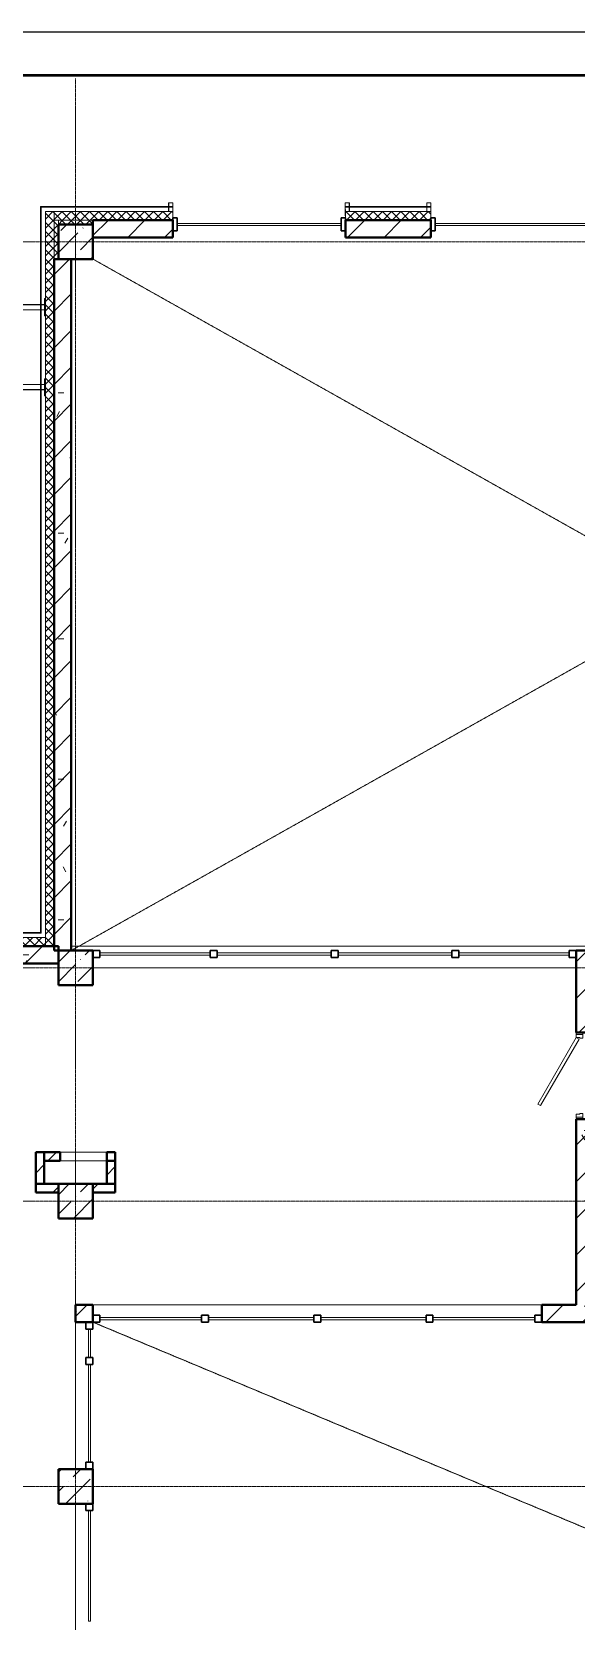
# Model space of a CAD drawing. Header units: millimetres. Extents: x 0 to 351840, y -132678 to 32417.
# Drawn here: x 331318 to 337626, y -104026 to -85637 of the extents above; entities that cross this region are included whole.
import ezdxf

# ---------------------------------------------------------------- set-up
doc = ezdxf.new("R2010")
doc.units = ezdxf.units.MM
for name, pattern in [('BI_линия_сетки', [25, 20, -2.5, 0, -2.5]), ('BI_невидимые', [5, 3, -2]), ('BI_штриховая_ш2_п1', [3, 2, -1])]:
    doc.linetypes.add(name, pattern=pattern)
for name, color, linetype, lineweight in [('KPSP-Рамка', 7, 'Continuous', 70), ('Витраж', 7, 'Continuous', 18), ('Двери', 7, 'Continuous', 18), ('Каркас', 7, 'Continuous', 18), ('Несущие колонны', 7, 'Continuous', 18), ('Оси', 7, 'Continuous', 9), ('Панели витража', 7, 'Continuous', 9), ('Перекрытие', 7, 'Continuous', 18), ('Стены внутренние', 7, 'Continuous', 18), ('Стены наружные', 7, 'Continuous', 18), ('Стены несущие', 7, 'Continuous', 18), ('Стены отделка', 7, 'Continuous', 18)]:
    doc.layers.add(name, color=color, linetype=linetype, lineweight=lineweight)
doc.layers.add('Линии', color=7, linetype='Continuous', lineweight=9, true_color=0x00a600)
pattern_1 = [(0, (2e-10, 1e-10), (1625.6, 406.4), [67.056, -1152.144, 67.056, -1152.144, -6502.4]), (0, (2e-10, 1e-10), (1625.6, 406.4), [-2438.4, 67.056, -2371.344, 67.056, -1152.144, -2844.8]), (0, (2e-10, 1e-10), (1625.6, 406.4), [-6096, 67.056, -745.744, 67.056, -1964.944]), (120, (609.6, 203.2), (-1164.7527, 1204.611), [67.056, -1152.144, 67.056, -1152.144, -6502.4]), (120, (609.6, 203.2), (-1164.7527, 1204.611), [-2438.4, 67.056, -2371.344, 67.056, -1152.144, -2844.8]), (120, (609.6, 203.2), (-1164.7527, 1204.611), [-6096, 67.056, -745.744, 67.056, -1964.944]), (240, (812.8, 1016), (-460.8473, -1611.011), [67.056, -1152.144, 67.056, -1152.144, -6502.4]), (240, (812.8, 1016), (-460.8473, -1611.011), [-2438.4, 67.056, -2371.344, 67.056, -1152.144, -2844.8]), (240, (812.8, 1016), (-460.8473, -1611.011), [-6096, 67.056, -745.744, 67.056, -1964.944])]
pattern_2 = [(45, (2e-10, 1e-10), (-212.132, 212.132), [])]
pattern_3 = [(45, (2e-10, 1e-10), (-53.03301, 53.03301), []), (135, (2e-10, 1e-10), (-53.03301, -53.03301), [])]

# ---------------------------------------------------------------- blocks, each defined once
blk = doc.blocks.new('*U84')
at = {"color": 7, "linetype": 'ByBlock', "lineweight": 25}
blk.add_lwpolyline([(594, 420), (594, 0), (0, 0), (0, 420)], close=True, dxfattribs=at)
at = {"color": 0, "linetype": 'ByBlock', "lineweight": 50}
blk.add_lwpolyline([(589, 415), (589, 5), (20, 5), (20, 415)], close=True, dxfattribs=at)
blk = doc.blocks.new('_временные_конструкции_колонны_монолитные_прямоугольная - _временная_конструкция_колонна_400x400-V19-02 Этаж__3_300___Отделочный_')
at = {"layer": 'Несущие колонны', "lineweight": 9}
h = blk.add_hatch(dxfattribs=at)
h.set_pattern_fill('FP_20', color=9, style=0, pattern_type=2)
h.set_pattern_definition([(45, (-33250, -13900), (84.18955, 308.69595), [396.875, -79.375, 3.353, -76.022])])
h.paths.add_polyline_path([(200, -200), (200, 200), (-200, 200), (-200, -200)])
at = {"layer": 'Несущие колонны', "color": 9, "lineweight": 40}
for p, q in [((200, 200), (-200, 200)), ((-200, 200), (-200, -200)), ((200, -200), (200, 200)), ((-200, -200), (200, -200))]:
    blk.add_line(p, q, dxfattribs=at)
blk = doc.blocks.new('_временные_конструкции_колонны_монолитные_прямоугольная - _временная_конструкция_колонна_400x400-V24-02 Этаж__3_300___Отделочный_')
at = {"layer": 'Несущие колонны', "lineweight": 9}
h = blk.add_hatch(dxfattribs=at)
h.set_pattern_fill('FP_25', color=9, style=0, pattern_type=2)
h.set_pattern_definition([(45, (-33250, -19900), (84.19025, 308.69666), [396.875, -79.375, 3.353, -76.022])])
h.paths.add_polyline_path([(200, -200), (200, 200), (-200, 200), (-200, -200)])
at = {"layer": 'Несущие колонны', "color": 9, "lineweight": 40}
for p, q in [((200, 200), (-200, 200)), ((-200, 200), (-200, -200)), ((200, -200), (200, 200)), ((-200, -200), (200, -200))]:
    blk.add_line(p, q, dxfattribs=at)
blk = doc.blocks.new('Прямоугольный импост - _импост_150х50-6461808-02 Этаж__3_300___Отделочный_')
at = {"layer": 'Витраж', "color": 9, "lineweight": 30}
for p, q in [((0, 75), (-50, 75)), ((-50, 75), (-50, -75)), ((0, -75), (0, 75)), ((-50, -75), (0, -75))]:
    blk.add_line(p, q, dxfattribs=at)
blk = doc.blocks.new('_Двери_Металлические_Однопольная_Техническая_1_3_4_8 - _дверь_ДМВ_2200-1010_Л Д-4_-5815335-02 Этаж__3_300___Отделочный_')
at = {"layer": 'Двери', "color": 9, "lineweight": 9}
for p, q in [((-220, 512), (-201, 545)), ((551, 67), (-220, 512)), ((-201, 545), (570, 100)), ((-320, 100), (-355, 100)), ((-355, 100), (-355, 25)), ((-355, 25), (-310, 25)), ((-320, 60), (-320, 100)), ((-310, 60), (-320, 60)), ((-310, 25), (-310, 60)), ((570, 100), (551, 67)), ((560, 60), (570, 60)), ((560, 25), (560, 60)), ((605, 25), (560, 25)), ((570, 100), (605, 100)), ((570, 60), (570, 100)), ((605, 100), (605, 25))]:
    blk.add_line(p, q, dxfattribs=at)
at = {"layer": 'Двери', "color": 9, "linetype": 'BI_невидимые', "lineweight": 9}
for p, q in [((-375, 25), (-375, 100)), ((-375, 100), (-355, 100)), ((-375, 25), (-375, 100)), ((-375, 100), (-355, 100)), ((-355, 25), (-375, 25)), ((-355, 25), (-375, 25)), ((-355, 100), (-355, 25)), ((-355, 100), (-355, 25)), ((605, 25), (605, 100)), ((605, 100), (625, 100)), ((605, 25), (605, 100)), ((605, 100), (625, 100)), ((625, 25), (605, 25)), ((625, 25), (605, 25)), ((625, 100), (625, 25)), ((625, 100), (625, 25))]:
    blk.add_line(p, q, dxfattribs=at)
blk = doc.blocks.new('Системная панель - _панель_витража_остекление_внутренний-5133467-02 Этаж__3_300___Отделочный_')
at = {"layer": 'Панели витража', "color": 9}
for p, q in [((640, 12.5), (-640, 12.5)), ((-640, 12.5), (-640, -12.5)), ((640, -12.5), (640, 12.5)), ((-640, -12.5), (640, -12.5))]:
    blk.add_line(p, q, dxfattribs=at)
blk = doc.blocks.new('Прямоугольный импост - _импост_80x80-5132921-02 Этаж__3_300___Отделочный_')
at = {"layer": 'Витраж', "color": 9, "lineweight": 30}
for p, q in [((-80, 40), (0, 40)), ((-80, -40), (-80, 40)), ((0, 40), (0, -40)), ((0, -40), (-80, -40))]:
    blk.add_line(p, q, dxfattribs=at)
blk = doc.blocks.new('Прямоугольный импост - _импост_80x80-5132922-02 Этаж__3_300___Отделочный_')
at = {"layer": 'Витраж', "color": 9, "lineweight": 30}
for p, q in [((0, 40), (-80, 40)), ((-80, 40), (-80, -40)), ((-80, -40), (0, -40))]:
    blk.add_line(p, q, dxfattribs=at)
blk = doc.blocks.new('Системная панель - _панель_витража_остекление_внутренний-6588802-02 Этаж__3_300___Отделочный_')
at = {"layer": 'Панели витража', "color": 9}
for p, q in [((590, 12.5), (-590, 12.5)), ((-590, 12.5), (-590, -12.5)), ((590, -12.5), (590, 12.5)), ((-590, -12.5), (590, -12.5))]:
    blk.add_line(p, q, dxfattribs=at)
blk = doc.blocks.new('Прямоугольный импост - _импост_80x80-V31-02 Этаж__3_300___Отделочный_')
at = {"layer": 'Витраж', "color": 9, "lineweight": 30}
for p, q in [((0, 40), (-80, 40)), ((-80, 40), (-80, -40)), ((0, -40), (0, 40)), ((-80, -40), (0, -40))]:
    blk.add_line(p, q, dxfattribs=at)
blk = doc.blocks.new('Системная панель - _панель_витража_остекление_внутренний-5134766-02 Этаж__3_300___Отделочный_')
at = {"layer": 'Панели витража', "color": 9}
for p, q in [((565, 12.5), (-565, 12.5)), ((-565, 12.5), (-565, -12.5)), ((565, -12.5), (565, 12.5)), ((-565, -12.5), (565, -12.5))]:
    blk.add_line(p, q, dxfattribs=at)
blk = doc.blocks.new('_временные_конструкции_колонны_монолитные_прямоугольная - _временная_конструкция_колонна_400x400-V34-02 Этаж__3_300___Отделочный_')
at = {"layer": 'Несущие колонны', "lineweight": 9}
h = blk.add_hatch(dxfattribs=at)
h.set_pattern_fill('FP_39', color=9, style=0, pattern_type=2)
h.set_pattern_definition([(45, (-33250, -17200), (84.18955, 308.69595), [396.875, -79.375, 3.353, -76.022])])
h.paths.add_polyline_path([(200, -200), (200, 200), (-200, 200), (-200, -200)])
at = {"layer": 'Несущие колонны', "color": 9, "lineweight": 40}
for p, q in [((200, 200), (-200, 200)), ((-200, 200), (-200, -200)), ((200, -200), (200, 200)), ((-200, -200), (200, -200))]:
    blk.add_line(p, q, dxfattribs=at)
blk = doc.blocks.new('Прямоугольный импост - _импост_80x80-5133465-02 Этаж__3_300___Отделочный_')
at = {"layer": 'Витраж', "color": 9, "lineweight": 30}
for p, q in [((-40, 40), (40, 40)), ((-40, -40), (-40, 40)), ((40, 40), (40, -40)), ((40, -40), (-40, -40))]:
    blk.add_line(p, q, dxfattribs=at)
blk = doc.blocks.new('Системная панель - _панель_витража_остекление_внутренний-5133528-02 Этаж__3_300___Отделочный_')
at = {"layer": 'Панели витража', "color": 9}
for p, q in [((660, 12.5), (-660, 12.5)), ((-660, 12.5), (-660, -12.5)), ((660, -12.5), (660, 12.5)), ((-660, -12.5), (660, -12.5))]:
    blk.add_line(p, q, dxfattribs=at)
blk = doc.blocks.new('Системная панель - _панель_витража_остекление_внутренний-6588815-02 Этаж__3_300___Отделочный_')
at = {"layer": 'Панели витража', "color": 9}
for p, q in [((610, 12.5), (-610, 12.5)), ((-610, 12.5), (-610, -12.5)), ((610, -12.5), (610, 12.5)), ((-610, -12.5), (610, -12.5))]:
    blk.add_line(p, q, dxfattribs=at)
blk = doc.blocks.new('Системная панель - _панель_витража_остекление_внутренний-7793688-02 Этаж__3_300___Отделочный_')
at = {"layer": 'Панели витража', "color": 9}
for p, q in [((165, 12.5), (-165, 12.5)), ((-165, 12.5), (-165, -12.5)), ((165, -12.5), (165, 12.5)), ((-165, -12.5), (165, -12.5))]:
    blk.add_line(p, q, dxfattribs=at)
blk = doc.blocks.new('_металлические_изделия_уголок_равнополочный_ГОСТ8509-93 - _металлические_изделия_уголок_63х63х5-5357005-02 Этаж__3_300___Отделочный_')
at = {"layer": 'Каркас', "color": 9}
for p, q in [((32295, 27570), (32890, 27570)), ((32295, 27514), (32295, 27519)), ((32295, 27514), (32295, 27512)), ((32295, 27512), (32842, 27512)), ((32890, 27575), (32351, 27575)), ((32850, 27512), (32890, 27512))]:
    blk.add_line(p, q, dxfattribs=at)
blk = doc.blocks.new('_металлические_изделия_пластина - _металлические_изделия_пластина-5357006-02 Этаж__3_300___Отделочный_')
at = {"layer": 'Каркас', "color": 9}
for p, q in [((32890, 27443), (32890, 27643)), ((32890, 27643), (32900, 27643)), ((32900, 27643), (32900, 27443)), ((32890, 27443), (32900, 27443))]:
    blk.add_line(p, q, dxfattribs=at)
blk = doc.blocks.new('_металлические_изделия_уголок_равнополочный_ГОСТ8509-93 - _металлические_изделия_уголок_63х63х5-5357003-02 Этаж__3_300___Отделочный_')
at = {"layer": 'Каркас', "color": 9}
for p, q in [((32842, 26648), (32295, 26648)), ((32295, 26648), (32295, 26645)), ((32295, 26640), (32295, 26645)), ((32890, 26590), (32295, 26590)), ((32351, 26585), (32890, 26585)), ((32890, 26648), (32850, 26648))]:
    blk.add_line(p, q, dxfattribs=at)
blk = doc.blocks.new('_металлические_изделия_пластина - _металлические_изделия_пластина-5357004-02 Этаж__3_300___Отделочный_')
at = {"layer": 'Каркас', "color": 9}
for p, q in [((32890, 26516), (32890, 26716)), ((32900, 26716), (32890, 26716)), ((32900, 26716), (32900, 26516)), ((32900, 26516), (32890, 26516))]:
    blk.add_line(p, q, dxfattribs=at)
blk = doc.blocks.new('Системная панель - _панель_витража_остекление_наружный-6677248-02 Этаж__3_300___Отделочный_')
at = {"layer": 'Панели витража', "color": 9}
for p, q in [((950, 12.5), (-950, 12.5)), ((-950, 12.5), (-950, -12.5)), ((950, -12.5), (950, 12.5)), ((-950, -12.5), (950, -12.5))]:
    blk.add_line(p, q, dxfattribs=at)
blk = doc.blocks.new('Прямоугольный импост - _импост_150х50-6461810-02 Этаж__3_300___Отделочный_')
at = {"layer": 'Витраж', "color": 9, "lineweight": 30}
for p, q in [((-50, 75), (0, 75)), ((-50, -75), (-50, 75)), ((0, 75), (0, -75)), ((0, -75), (-50, -75))]:
    blk.add_line(p, q, dxfattribs=at)
blk = doc.blocks.new('_временные_конструкции_колонны_монолитные_прямоугольная - _временная_конструкция_колонна_400x400-6470177-02 Этаж__3_300___Отделочный_')
at = {"layer": 'Несущие колонны', "lineweight": 9}
h = blk.add_hatch(dxfattribs=at)
h.set_pattern_fill('FP_54', color=9, style=0, pattern_type=2)
h.set_pattern_definition([(45, (-33250, -28300), (84.19025, 308.69666), [396.875, -79.375, 3.353, -76.022])])
h.paths.add_polyline_path([(200, -200), (200, 200), (-200, 200), (-200, -200)])
at = {"layer": 'Несущие колонны', "color": 9, "lineweight": 40}
for p, q in [((200, 200), (-200, 200)), ((-200, 200), (-200, -200)), ((200, -200), (200, 200)), ((-200, -200), (200, -200))]:
    blk.add_line(p, q, dxfattribs=at)
blk = doc.blocks.new('A$C6dd5c291')
at = {"layer": 'Стены внутренние', "lineweight": 9}
h = blk.add_hatch(dxfattribs=at)
h.set_pattern_fill('FP_33', color=9, style=0, pattern_type=2)
h.set_pattern_definition(pattern_1)
h.paths.add_polyline_path([(40250, 19900), (40250, 20100), (39050, 20100), (39050, 19900), (39250, 19900)])
h = blk.add_hatch(dxfattribs=at)
h.set_pattern_fill('FP_34', color=9, style=0, pattern_type=2)
h.set_pattern_definition(pattern_2)
h.paths.add_polyline_path([(40250, 19900), (40250, 20100), (39050, 20100), (39050, 19900), (39250, 19900)])
h = blk.add_hatch(dxfattribs=at)
h.set_pattern_fill('FP_33', color=9, style=0, pattern_type=2)
h.set_pattern_definition(pattern_1)
h.paths.add_polyline_path([(39250, 16000), (39250, 18150), (39050, 18150), (39050, 16000)])
h.paths.add_polyline_path([(39250, 19150), (39250, 19900), (39050, 19900), (39050, 19150)])
h = blk.add_hatch(dxfattribs=at)
h.set_pattern_fill('FP_34', color=9, style=0, pattern_type=2)
h.set_pattern_definition(pattern_2)
h.paths.add_polyline_path([(39250, 16000), (39250, 18150), (39050, 18150), (39050, 16000)])
h.paths.add_polyline_path([(39250, 19150), (39250, 19900), (39050, 19900), (39050, 19150)])
h = blk.add_hatch(dxfattribs=at)
h.set_pattern_fill('FP_34', color=9, style=0, pattern_type=2)
h.set_pattern_definition(pattern_2)
h.paths.add_polyline_path([(32787.5, 17400), (32887.5, 17400), (32887.5, 17765), (32787.5, 17765)])
h = blk.add_hatch(dxfattribs=at)
h.set_pattern_fill('FP_34', color=9, style=0, pattern_type=2)
h.set_pattern_definition(pattern_2)
h.paths.add_polyline_path([(33710, 17665), (33710, 17765), (33610, 17765), (33610, 17665)])
h.paths.add_polyline_path([(32887.5, 17665), (33070, 17665), (33070, 17765), (32887.5, 17765)])
h = blk.add_hatch(dxfattribs=at)
h.set_pattern_fill('FP_34', color=9, style=0, pattern_type=2)
h.set_pattern_definition(pattern_2)
h.paths.add_polyline_path([(33710, 17400), (33710, 17665), (33610, 17665), (33610, 17400)])
h = blk.add_hatch(dxfattribs=at)
h.set_pattern_fill('FP_34', color=9, style=0, pattern_type=2)
h.set_pattern_definition(pattern_2)
h.paths.add_polyline_path([(32787.5, 17300), (33050, 17300), (33050, 17400), (32787.5, 17400)])
h = blk.add_hatch(dxfattribs=at)
h.set_pattern_fill('FP_34', color=9, style=0, pattern_type=2)
h.set_pattern_definition(pattern_2)
h.paths.add_polyline_path([(33710, 17300), (33710, 17400), (33450, 17400), (33450, 17300)])
h = blk.add_hatch(dxfattribs=at)
h.set_pattern_fill('FP_33', color=9, style=0, pattern_type=2)
h.set_pattern_definition(pattern_1)
h.paths.add_polyline_path([(47700, 15800), (47700, 16000), (38650, 16000), (38650, 15800), (45726.2, 15800)])
h.paths.add_polyline_path([(33450, 15800), (33450, 16000), (33250, 16000), (33250, 15800)])
h = blk.add_hatch(dxfattribs=at)
h.set_pattern_fill('FP_34', color=9, style=0, pattern_type=2)
h.set_pattern_definition(pattern_2)
h.paths.add_polyline_path([(47700, 15800), (47700, 16000), (38650, 16000), (38650, 15800), (45726.2, 15800)])
h.paths.add_polyline_path([(33450, 15800), (33450, 16000), (33250, 16000), (33250, 15800)])
at = {"layer": 'Стены наружные'}
h = blk.add_hatch(color=9, dxfattribs=at)
h.paths.add_polyline_path([(32842, 20300), (32850, 20300), (32850, 26584.6), (32842, 26584.6), (32842, 20705.4)])
h.paths.add_polyline_path([(32842, 26589.6), (32850, 26589.6), (32850, 27569.6), (32842, 27569.6), (32842, 26643.8)])
h.paths.add_polyline_path([(32850, 27574.6), (32850, 28708), (32842, 28708), (32842, 27574.6)])
h = blk.add_hatch(color=9, dxfattribs=at)
h.paths.add_polyline_path([(48050, 28700), (48050, 28708), (43565, 28708), (43565, 28700)])
h.paths.add_polyline_path([(41565, 28700), (41565, 28708), (39365, 28708), (39365, 28700), (41442.7, 28700)])
h.paths.add_polyline_path([(37365, 28700), (37365, 28708), (36375, 28708), (36375, 28700), (37159.2, 28700)])
h.paths.add_polyline_path([(34375, 28700), (34375, 28708), (32850, 28708), (32850, 28700), (32875.6, 28700)])
h = blk.add_hatch(color=9, dxfattribs=at)
h.paths.add_polyline_path([(34327.3, 28748.6), (34377.3, 28748.7), (34377.3, 28751.2), (34327.3, 28751.1)])
h.paths.add_polyline_path([(36372.5, 28749.5), (36422.5, 28749.5), (36422.5, 28752), (36372.5, 28752)])
for points in [[(34327.4, 28649.2), (34329.9, 28649.2), (34329.8, 28748.7), (34327.3, 28748.7)], [(34374.9, 28600), (34377.4, 28600), (34377.3, 28748.7), (34374.8, 28748.7)], [(36372.5, 28600), (36375, 28600), (36374.9, 28749.5), (36372.4, 28749.5)], [(36420, 28650), (36422.5, 28650), (36422.4, 28749.5), (36419.9, 28749.5)], [(37317.4, 28649.2), (37319.9, 28649.2), (37319.8, 28748.7), (37317.3, 28748.7)], [(37364.9, 28600), (37367.4, 28600), (37367.3, 28748.7), (37364.8, 28748.7)]]:
    blk.add_hatch(color=9, dxfattribs=at).paths.add_polyline_path(points)
h = blk.add_hatch(color=9, dxfattribs=at)
h.paths.add_polyline_path([(37317.3, 28748.6), (37367.3, 28748.7), (37367.3, 28751.2), (37317.3, 28751.1)])
h.paths.add_polyline_path([(39362.5, 28749.5), (39412.5, 28749.5), (39412.5, 28752), (39362.5, 28752)])
at = {"layer": 'Стены наружные', "lineweight": 9}
h = blk.add_hatch(dxfattribs=at)
h.set_pattern_fill('FP_42', color=9, style=0, pattern_type=2)
h.set_pattern_definition(pattern_3)
h.paths.add_polyline_path([(32900, 20150), (33000, 20150), (33000, 28650), (32900, 28650), (32900, 21989.3)])
h = blk.add_hatch(dxfattribs=at)
h.set_pattern_fill('FP_42', color=9, style=0, pattern_type=2)
h.set_pattern_definition(pattern_3)
h.paths.add_polyline_path([(48000, 28550), (48000, 28650), (43565, 28650), (43565, 28550), (47450, 28550)])
h.paths.add_polyline_path([(40650, 28550), (41565, 28550), (41565, 28650), (39365, 28650), (39365, 28550)])
h.paths.add_polyline_path([(37365, 28550), (37365, 28650), (36375, 28650), (36375, 28550), (37159.2, 28550)])
h.paths.add_polyline_path([(34375, 28550), (34375, 28650), (33000, 28650), (33000, 28550)])
h = blk.add_hatch(dxfattribs=at)
h.set_pattern_fill('FP_42', color=9, style=0, pattern_type=2)
h.set_pattern_definition(pattern_3)
h.paths.add_polyline_path([(33050, 28100), (33050, 28550), (33000, 28550), (33000, 28100)])
h = blk.add_hatch(dxfattribs=at)
h.set_pattern_fill('FP_42', color=9, style=0, pattern_type=2)
h.set_pattern_definition(pattern_3)
h.paths.add_polyline_path([(33450, 28500), (33450, 28550), (33050, 28550), (33050, 28500)])
h = blk.add_hatch(dxfattribs=at)
h.set_pattern_fill('FP_33', color=9, style=0, pattern_type=2)
h.set_pattern_definition(pattern_1)
h.paths.add_polyline_path([(40250, 28350), (40250, 28550), (39365, 28550), (39365, 28350)])
h.paths.add_polyline_path([(37365, 28350), (37365, 28550), (36375, 28550), (36375, 28350), (37159.2, 28350)])
h.paths.add_polyline_path([(34375, 28350), (34375, 28550), (33450, 28550), (33450, 28350), (33946.5, 28350)])
h = blk.add_hatch(dxfattribs=at)
h.set_pattern_fill('FP_34', color=9, style=0, pattern_type=2)
h.set_pattern_definition(pattern_2)
h.paths.add_polyline_path([(40250, 28350), (40250, 28550), (39365, 28550), (39365, 28350)])
h.paths.add_polyline_path([(37365, 28350), (37365, 28550), (36375, 28550), (36375, 28350), (37159.2, 28350)])
h.paths.add_polyline_path([(34375, 28350), (34375, 28550), (33450, 28550), (33450, 28350), (33946.5, 28350)])
h = blk.add_hatch(dxfattribs=at)
h.set_pattern_fill('FP_33', color=9, style=0, pattern_type=2)
h.set_pattern_definition(pattern_1)
h.paths.add_polyline_path([(33050, 20100), (33200, 20100), (33200, 28100), (33000, 28100), (33000, 20100)])
h = blk.add_hatch(dxfattribs=at)
h.set_pattern_fill('FP_34', color=9, style=0, pattern_type=2)
h.set_pattern_definition(pattern_2)
h.paths.add_polyline_path([(33050, 20100), (33200, 20100), (33200, 28100), (33000, 28100), (33000, 20100)])
h = blk.add_hatch(dxfattribs=at)
h.set_pattern_fill('FP_42', color=9, style=0, pattern_type=2)
h.set_pattern_definition(pattern_3)
h.paths.add_polyline_path([(32325, 20150), (32900, 20150), (32900, 20250), (32325, 20250)])
h.paths.add_polyline_path([(30825, 20150), (30825, 20250), (14500, 20250), (14500, 20150), (30733.9, 20150)])
h.paths.add_polyline_path([(13150, 20150), (13150, 20250), (12800, 20250), (12800, 20150)])
h.paths.add_polyline_path([(7600, 20150), (7600, 20250), (2897.5, 20250), (2897.5, 20150), (7174.4, 20150)])
at = {"layer": 'Стены наружные'}
h = blk.add_hatch(color=9, dxfattribs=at)
h.paths.add_polyline_path([(32842, 20300), (32842, 20308), (32325, 20308), (32325, 20300)])
h.paths.add_polyline_path([(30825, 20300), (30825, 20308), (14500, 20308), (14500, 20300), (30733.9, 20300)])
h.paths.add_polyline_path([(13150, 20300), (13150, 20308), (12800, 20308), (12800, 20300)])
h.paths.add_polyline_path([(7598.6, 20300), (7598.6, 20308), (2900, 20308), (2900, 20300), (7174.4, 20300)])
at = {"layer": 'Стены наружные', "lineweight": 9}
h = blk.add_hatch(dxfattribs=at)
h.set_pattern_fill('FP_33', color=9, style=0, pattern_type=2)
h.set_pattern_definition(pattern_1)
h.paths.add_polyline_path([(33050, 19950), (33050, 20150), (32325, 20150), (32325, 19950), (32875.6, 19950)])
h.paths.add_polyline_path([(30630, 19950), (30825, 19950), (30825, 20150), (27150, 20150), (27150, 19950), (28592.1, 19950)])
h = blk.add_hatch(dxfattribs=at)
h.set_pattern_fill('FP_34', color=9, style=0, pattern_type=2)
h.set_pattern_definition(pattern_2)
h.paths.add_polyline_path([(33050, 19950), (33050, 20150), (32325, 20150), (32325, 19950), (32875.6, 19950)])
h.paths.add_polyline_path([(30630, 19950), (30825, 19950), (30825, 20150), (27150, 20150), (27150, 19950), (28592.1, 19950)])
at = {"layer": 'Линии', "color": 9, "linetype": 'BI_штриховая_ш2_п1'}
for p, q in [((47450, 28100), (33200, 20100)), ((33450, 28100), (47700, 20100)), ((33450, 15800), (47700, 9850))]:
    blk.add_line(p, q, dxfattribs=at)
at = {"layer": 'Линии', "color": 9}
blk.add_line((32970, 17400), (33490, 17400), dxfattribs=at)
at = {"layer": 'Оси', "color": 9, "linetype": 'BI_линия_сетки'}
for p, q in [((33250, -3558.5), (33250, 30190.3)), ((-4915.7, 28300), (50661.2, 28300)), ((-4915.7, 19900), (50661.2, 19900)), ((-4915.7, 17200), (50661.2, 17200)), ((-4915.7, 13900), (50661.2, 13900))]:
    blk.add_line(p, q, dxfattribs=at)
at = {"layer": 'Перекрытие', "color": 9, "lineweight": 9}
blk.add_line((47700, 20150), (33200, 20150), dxfattribs=at)
at = {"layer": 'Стены внутренние', "color": 9}
for p, q in [((39050, 19900), (33450, 19900)), ((33070, 17765), (33610, 17765)), ((33610, 17665), (33070, 17665)), ((33450, 16000), (38650, 16000)), ((33250, 14100), (33250, 15800)), ((33250, 8100), (33250, 13700))]:
    blk.add_line(p, q, dxfattribs=at)
at = {"layer": 'Стены несущие', "color": 9, "lineweight": 40}
for p, q in [((34375, 28550), (33450, 28550)), ((33450, 28550), (33450, 28500)), ((34375, 28350), (34375, 28550)), ((37365, 28550), (36375, 28550)), ((36375, 28550), (36375, 28350)), ((37365, 28350), (37365, 28550)), ((33450, 28350), (34375, 28350)), ((36375, 28350), (37365, 28350)), ((33050, 28100), (33000, 28100)), ((33000, 28100), (33000, 20100)), ((33200, 20100), (33200, 28100)), ((32325, 20150), (33050, 20150)), ((33000, 20100), (33050, 20100)), ((33050, 20100), (33050, 20150)), ((40250, 20100), (39050, 20100)), ((39050, 20100), (39050, 19150)), ((32325, 19950), (33050, 19950)), ((39050, 19150), (39250, 19150)), ((39050, 18150), (39050, 16000)), ((39250, 18150), (39050, 18150)), ((33070, 17765), (32787.5, 17765)), ((32787.5, 17765), (32787.5, 17300)), ((32887.5, 17400), (32887.5, 17765)), ((32887.5, 17665), (33070, 17665)), ((33070, 17665), (33070, 17765)), ((33610, 17765), (33610, 17400)), ((33710, 17765), (33610, 17765)), ((33710, 17665), (33610, 17665)), ((33710, 17300), (33710, 17765)), ((32787.5, 17400), (33050, 17400)), ((32787.5, 17300), (33050, 17300)), ((33710, 17400), (33450, 17400)), ((33450, 17300), (33710, 17300)), ((33450, 16000), (33250, 16000)), ((33250, 16000), (33250, 15800)), ((33450, 15800), (33450, 16000)), ((39050, 16000), (38650, 16000)), ((38650, 16000), (38650, 15800)), ((33250, 15800), (33450, 15800)), ((38650, 15800), (47700, 15800))]:
    blk.add_line(p, q, dxfattribs=at)
at = {"layer": 'Стены отделка', "color": 9, "lineweight": 9}
for p, q in [((32842, 28708), (32842, 27574.6)), ((34375, 28708), (32842, 28708)), ((32850, 28708), (32850, 27574.6)), ((32850, 28700), (34375, 28700)), ((34377.3, 28751.2), (34327.3, 28751.1)), ((34327.3, 28751.1), (34327.3, 28748.6)), ((34327.3, 28748.6), (34377.3, 28748.7)), ((34329.8, 28748.7), (34327.3, 28748.7)), ((34327.3, 28748.7), (34327.4, 28649.2)), ((34329.9, 28649.2), (34329.8, 28748.7)), ((34377.3, 28748.7), (34374.8, 28748.7)), ((34374.8, 28748.7), (34374.9, 28600)), ((34375, 28700), (34375, 28708)), ((34377.3, 28748.7), (34377.3, 28751.2)), ((34377.4, 28600), (34377.3, 28748.7)), ((36374.9, 28749.5), (36372.4, 28749.5)), ((36372.4, 28749.5), (36372.5, 28600)), ((36422.5, 28752), (36372.5, 28752)), ((36372.5, 28752), (36372.5, 28749.5)), ((36372.5, 28749.5), (36422.5, 28749.5)), ((36375, 28600), (36374.9, 28749.5)), ((37365, 28708), (36375, 28708)), ((36375, 28708), (36375, 28700)), ((36375, 28700), (37365, 28700)), ((36422.4, 28749.5), (36419.9, 28749.5)), ((36419.9, 28749.5), (36420, 28650)), ((36422.5, 28650), (36422.4, 28749.5)), ((36422.5, 28749.5), (36422.5, 28752)), ((37367.3, 28751.2), (37317.3, 28751.1)), ((37317.3, 28751.1), (37317.3, 28748.6)), ((37317.3, 28748.6), (37367.3, 28748.7)), ((37319.8, 28748.7), (37317.3, 28748.7)), ((37317.3, 28748.7), (37317.4, 28649.2)), ((37319.9, 28649.2), (37319.8, 28748.7)), ((37367.3, 28748.7), (37364.8, 28748.7)), ((37364.8, 28748.7), (37364.9, 28600)), ((37365, 28700), (37365, 28708)), ((37367.3, 28748.7), (37367.3, 28751.2)), ((37367.4, 28600), (37367.3, 28748.7)), ((34375, 28650), (32900, 28650)), ((32900, 28650), (32900, 27643.1)), ((33000, 28100), (33000, 28650)), ((33000, 28550), (33450, 28550)), ((33050, 28550), (33050, 28500)), ((34327.4, 28649.2), (34329.9, 28649.2)), ((34374.9, 28600), (34377.4, 28600)), ((34375, 28550), (34375, 28650)), ((36372.5, 28600), (36375, 28600)), ((37365, 28650), (36375, 28650)), ((36375, 28650), (36375, 28550)), ((36420, 28650), (36422.5, 28650)), ((37317.4, 28649.2), (37319.9, 28649.2)), ((37364.9, 28600), (37367.4, 28600)), ((37365, 28550), (37365, 28650)), ((32842, 27569.9), (32842, 26589.3)), ((32850, 26589.3), (32850, 27569.9)), ((32900, 27443.1), (32900, 26716.1)), ((32842, 26584.6), (32842, 20300)), ((32850, 20300), (32850, 26584.6)), ((32900, 26516.1), (32900, 20150)), ((32842, 20308), (32325, 20308)), ((32325, 20300), (32850, 20300)), ((32900, 20250), (32325, 20250)), ((32900, 20150), (33000, 20150))]:
    blk.add_line(p, q, dxfattribs=at)
at = {"layer": 'Витраж', "color": 9}
for name, p, rotation in [('Прямоугольный импост - _импост_150х50-6461808-02 Этаж__3_300___Отделочный_', (34375, 28500), 180), ('Прямоугольный импост - _импост_150х50-6461808-02 Этаж__3_300___Отделочный_', (37365, 28500), 180), ('Прямоугольный импост - _импост_80x80-5132922-02 Этаж__3_300___Отделочный_', (33450, 20060), 180), ('Прямоугольный импост - _импост_80x80-V31-02 Этаж__3_300___Отделочный_', (33450, 15840), 180), ('Прямоугольный импост - _импост_80x80-5132922-02 Этаж__3_300___Отделочный_', (33410, 14100), 269.9999999999999), ('Прямоугольный импост - _импост_80x80-5132922-02 Этаж__3_300___Отделочный_', (33410, 13700), 89.99999999999991)]:
    blk.add_blockref(name, p, dxfattribs=dict(at, rotation=rotation))
at = {"layer": 'Витраж', "color": 9, "extrusion": (0, 0, -1)}
for name, p, rotation in [('Прямоугольный импост - _импост_150х50-6461810-02 Этаж__3_300___Отделочный_', (-36375, 28500), 180), ('Прямоугольный импост - _импост_80x80-5133465-02 Этаж__3_300___Отделочный_', (-34850, 20060), 180), ('Прямоугольный импост - _импост_80x80-5133465-02 Этаж__3_300___Отделочный_', (-36250, 20060), 180), ('Прямоугольный импост - _импост_80x80-5133465-02 Этаж__3_300___Отделочный_', (-37650, 20060), 180), ('Прямоугольный импост - _импост_80x80-5132921-02 Этаж__3_300___Отделочный_', (-39050, 20060), 180), ('Прямоугольный импост - _импост_80x80-5133465-02 Этаж__3_300___Отделочный_', (-34750, 15840), 180), ('Прямоугольный импост - _импост_80x80-5133465-02 Этаж__3_300___Отделочный_', (-36050, 15840), 180), ('Прямоугольный импост - _импост_80x80-5133465-02 Этаж__3_300___Отделочный_', (-37350, 15840), 180), ('Прямоугольный импост - _импост_80x80-5132921-02 Этаж__3_300___Отделочный_', (-38650, 15840), 180), ('Прямоугольный импост - _импост_80x80-5132921-02 Этаж__3_300___Отделочный_', (-33410, 15800), 90.0000000000001), ('Прямоугольный импост - _импост_80x80-5133465-02 Этаж__3_300___Отделочный_', (-33410, 15350), 90.0000000000001)]:
    blk.add_blockref(name, p, dxfattribs=dict(at, rotation=rotation))
at = {"layer": 'Двери', "color": 9, "rotation": 90}
blk.add_blockref('_Двери_Металлические_Однопольная_Техническая_1_3_4_8 - _дверь_ДМВ_2200-1010_Л Д-4_-5815335-02 Этаж__3_300___Отделочный_', (39150, 18525), dxfattribs=at)
at = {"layer": 'Каркас', "color": 9}
for name in ['_металлические_изделия_пластина - _металлические_изделия_пластина-5357006-02 Этаж__3_300___Отделочный_', '_металлические_изделия_уголок_равнополочный_ГОСТ8509-93 - _металлические_изделия_уголок_63х63х5-5357005-02 Этаж__3_300___Отделочный_', '_металлические_изделия_пластина - _металлические_изделия_пластина-5357004-02 Этаж__3_300___Отделочный_', '_металлические_изделия_уголок_равнополочный_ГОСТ8509-93 - _металлические_изделия_уголок_63х63х5-5357003-02 Этаж__3_300___Отделочный_']:
    blk.add_blockref(name, (0, 0), dxfattribs=at)
at = {"layer": 'Несущие колонны', "color": 9}
for name, p in [('_временные_конструкции_колонны_монолитные_прямоугольная - _временная_конструкция_колонна_400x400-6470177-02 Этаж__3_300___Отделочный_', (33250, 28300)), ('_временные_конструкции_колонны_монолитные_прямоугольная - _временная_конструкция_колонна_400x400-V24-02 Этаж__3_300___Отделочный_', (33250, 19900)), ('_временные_конструкции_колонны_монолитные_прямоугольная - _временная_конструкция_колонна_400x400-V34-02 Этаж__3_300___Отделочный_', (33250, 17200)), ('_временные_конструкции_колонны_монолитные_прямоугольная - _временная_конструкция_колонна_400x400-V19-02 Этаж__3_300___Отделочный_', (33250, 13900))]:
    blk.add_blockref(name, p, dxfattribs=at)
at = {"layer": 'Панели витража', "color": 9}
for name, p in [('Системная панель - _панель_витража_остекление_наружный-6677248-02 Этаж__3_300___Отделочный_', (35375, 28500)), ('Системная панель - _панель_витража_остекление_наружный-6677248-02 Этаж__3_300___Отделочный_', (38365, 28500)), ('Системная панель - _панель_витража_остекление_внутренний-5133467-02 Этаж__3_300___Отделочный_', (34170, 20060)), ('Системная панель - _панель_витража_остекление_внутренний-5133528-02 Этаж__3_300___Отделочный_', (35550, 20060)), ('Системная панель - _панель_витража_остекление_внутренний-5133528-02 Этаж__3_300___Отделочный_', (36950, 20060)), ('Системная панель - _панель_витража_остекление_внутренний-5133467-02 Этаж__3_300___Отделочный_', (38330, 20060)), ('Системная панель - _панель_витража_остекление_внутренний-6588802-02 Этаж__3_300___Отделочный_', (34120, 15840)), ('Системная панель - _панель_витража_остекление_внутренний-6588815-02 Этаж__3_300___Отделочный_', (35400, 15840)), ('Системная панель - _панель_витража_остекление_внутренний-6588815-02 Этаж__3_300___Отделочный_', (36700, 15840)), ('Системная панель - _панель_витража_остекление_внутренний-6588802-02 Этаж__3_300___Отделочный_', (37980, 15840))]:
    blk.add_blockref(name, p, dxfattribs=at)
for name, p, rotation in [('Системная панель - _панель_витража_остекление_внутренний-7793688-02 Этаж__3_300___Отделочный_', (33410, 15555), 89.9999999999999), ('Системная панель - _панель_витража_остекление_внутренний-5134766-02 Этаж__3_300___Отделочный_', (33410, 14745), 89.9999999999999), ('Системная панель - _панель_витража_остекление_внутренний-5133467-02 Этаж__3_300___Отделочный_', (33410, 12980), 269.9999999999999)]:
    blk.add_blockref(name, p, dxfattribs=dict(at, rotation=rotation))

msp = doc.modelspace()

# ---------------------------------------------------------------- block references
msp.add_blockref('A$C6dd5c291', (298576, -116366))
at = {"layer": 'KPSP-Рамка', "xscale": 100, "yscale": 100, "zscale": 100}
msp.add_blockref('*U84', (290550, -127637), dxfattribs=at)

doc.saveas('drawing.dxf')
